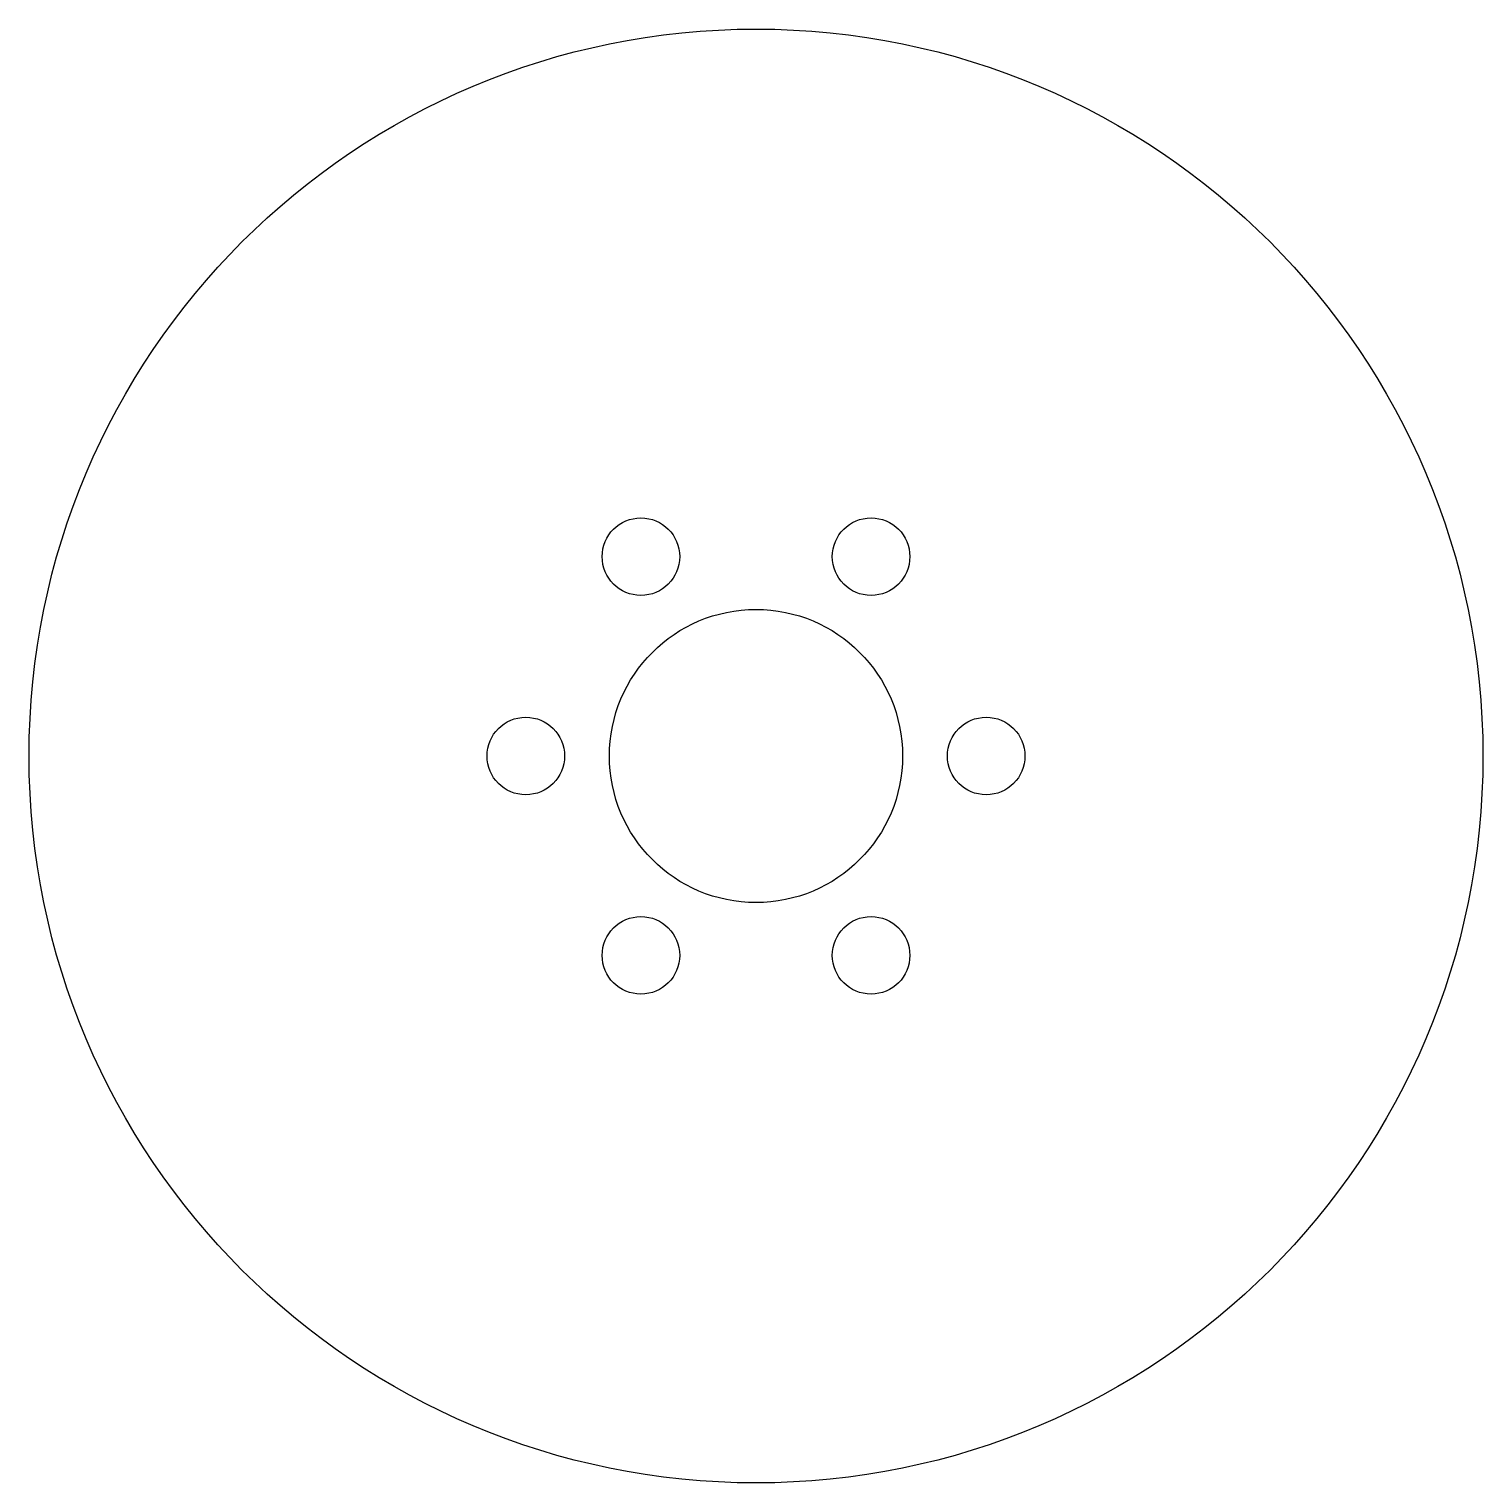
# Model space of a CAD drawing. Header units: millimetres. Extents: x -30 to 30, y -30 to 30.
import ezdxf

# ---------------------------------------------------------------- set-up
doc = ezdxf.new("R2010")
doc.units = ezdxf.units.MM

msp = doc.modelspace()

# ---------------------------------------------------------------- linework, layer by layer
at = {"layer": 'CUT'}
for centre, radius in [((0, 0), 30), ((-4.75, 8.227), 1.6), ((4.75, 8.227), 1.6), ((0, 0), 6.05), ((-9.5, 0), 1.6), ((9.5, 0), 1.6), ((-4.75, -8.227), 1.6), ((4.75, -8.227), 1.6)]:
    msp.add_circle(centre, radius, dxfattribs=at)

doc.saveas('drawing.dxf')
